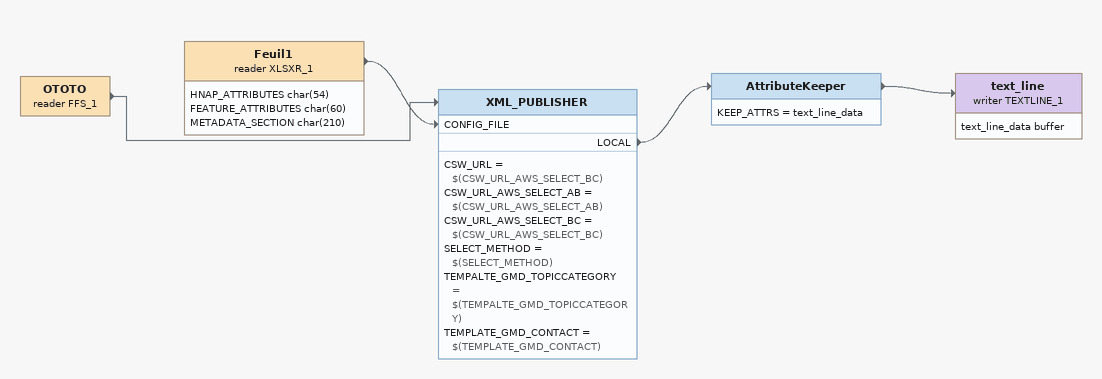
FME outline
OTOTO (reader FFS_1)
    -> XML_PUBLISHER
Feuil1 (reader XLSXR_1)
    attributes: HNAP_ATTRIBUTES char(54), FEATURE_ATTRIBUTES char(60), METADATA_SECTION char(210)
    -> XML_PUBLISHER [CONFIG_FILE]
XML_PUBLISHER
    CSW_URL = $(CSW_URL_AWS_SELECT_BC)
    CSW_URL_AWS_SELECT_AB = $(CSW_URL_AWS_SELECT_AB)
    CSW_URL_AWS_SELECT_BC = $(CSW_URL_AWS_SELECT_BC)
    SELECT_METHOD = $(SELECT_METHOD)
    TEMPALTE_GMD_TOPICCATEGORY = $(TEMPALTE_GMD_TOPICCATEGORY)
    TEMPLATE_GMD_CONTACT = $(TEMPLATE_GMD_CONTACT)
    LOCAL -> AttributeKeeper
AttributeKeeper
    KEEP_ATTRS = text_line_data
    -> text_line (writer TEXTLINE_1)
text_line (writer TEXTLINE_1)
    attributes: text_line_data buffer
